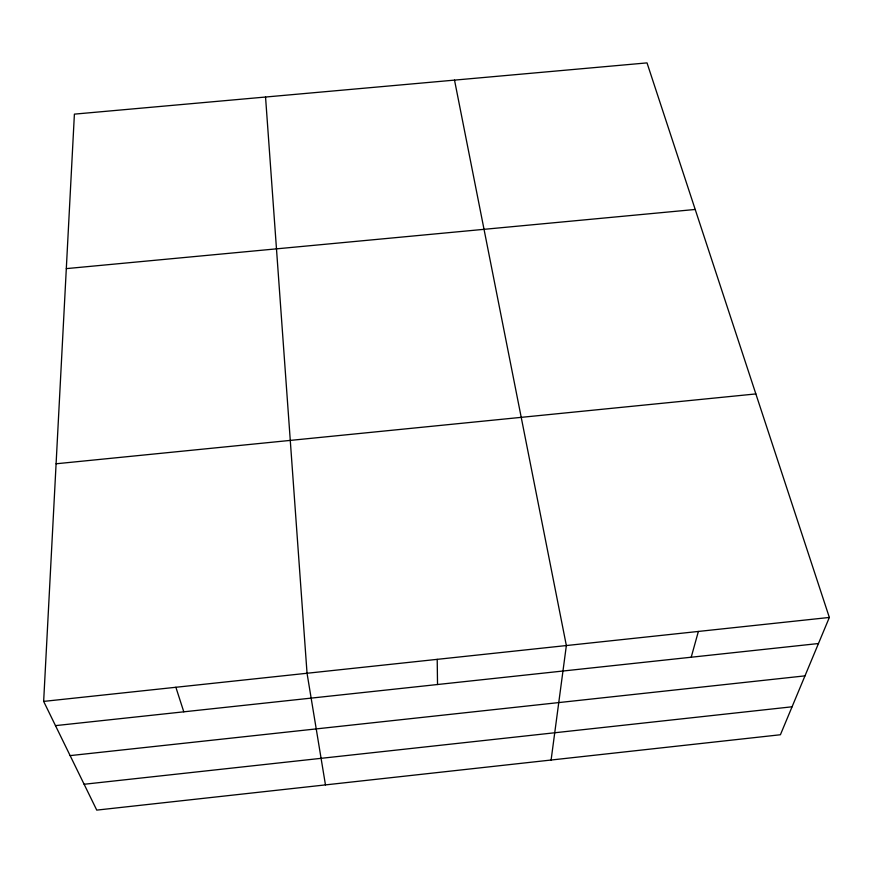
<?xml version="1.0" encoding="UTF-8"?>
<svg xmlns="http://www.w3.org/2000/svg" width="873" height="873" viewBox="0 0 873 873"><rect width="100%" height="100%" fill="white"/><g stroke="black" fill="none" stroke-linecap="round" stroke-linejoin="round"><path stroke-width="1.31" d="M43.65 701.401L74.401 114.134L647.013 62.889L829.35 617.451L780.407 734.75L96.75 810.111L43.65 701.401L829.35 617.451M551.103 760.023L566.359 645.551L454.517 80.12M691.209 657.227L698.378 631.452M70.135 755.614L804.971 675.866M84.124 784.26L792.073 706.792M55.479 725.627L818.47 643.532M56.09 463.781L755.854 393.93M66.315 268.622L695.203 209.465M175.866 687.269L183.799 711.822M325.465 784.892L307.045 673.258L265.545 97.023M437.209 659.355L437.526 684.519"/></g></svg>
